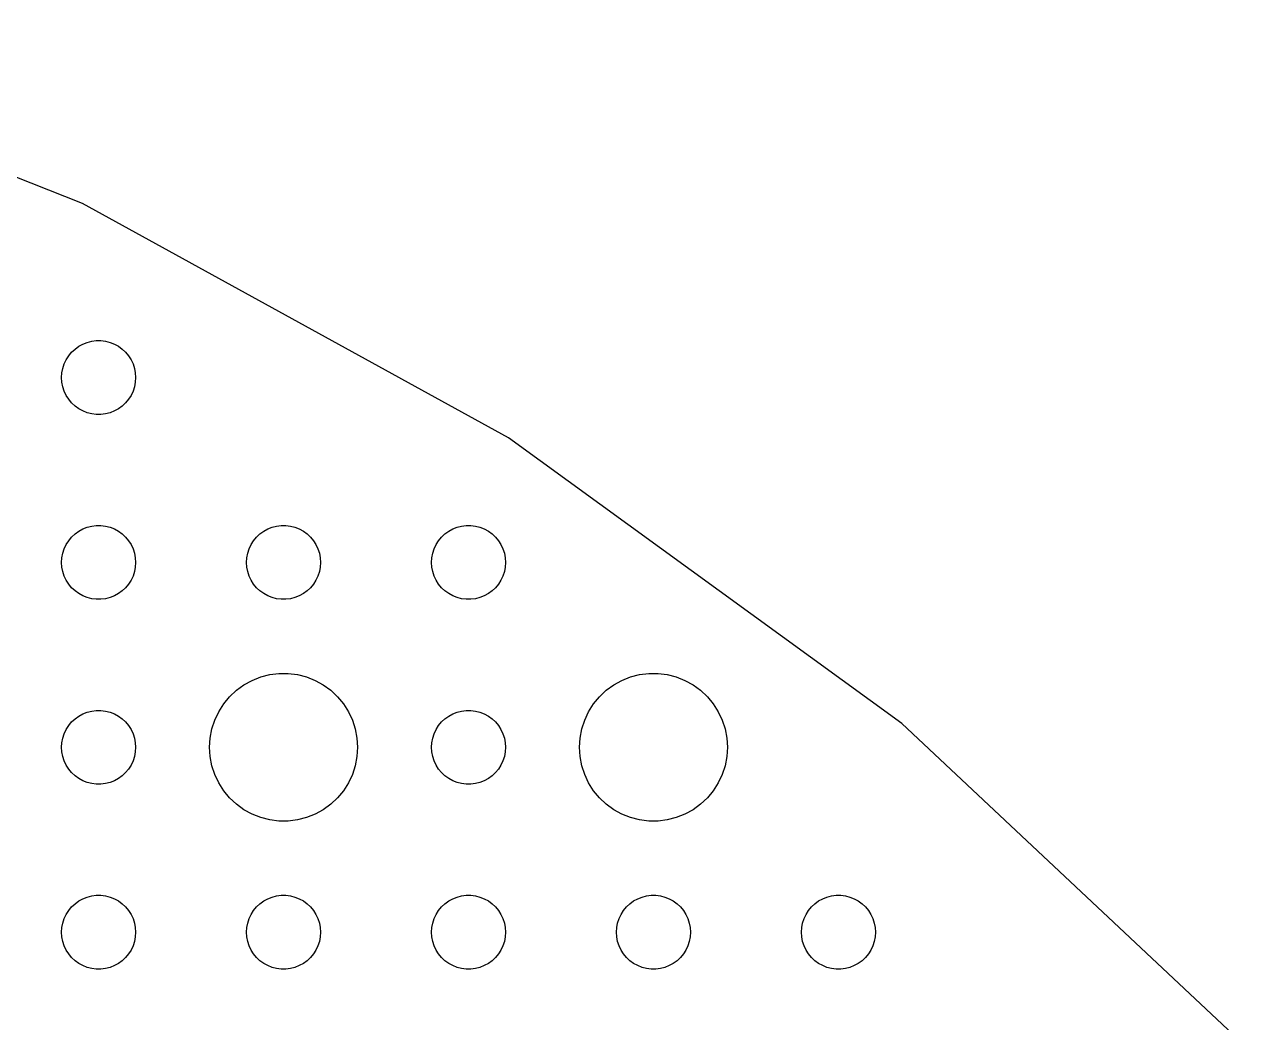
# Model space of a CAD drawing. Header units: metres. Extents: x -157 to 157, y -157 to 157.
# Drawn here: x 64.5 to 114.45, y 108.84 to 149.32 of the extents above; entities that cross this region are included whole.
import ezdxf

# ---------------------------------------------------------------- set-up
doc = ezdxf.new("R2010")
doc.units = ezdxf.units.M

msp = doc.modelspace()

# ---------------------------------------------------------------- linework, layer by layer
for p, q in [((66.8474, 142.058), (48.5157, 149.316)), ((84.1248, 132.559), (66.8474, 142.058)), ((66.8613, 136.357), (67.0365, 136.427)), ((67.0365, 136.427), (67.2189, 136.473)), ((67.2189, 136.473), (67.4058, 136.497)), ((67.4058, 136.497), (67.5942, 136.497)), ((67.5942, 136.497), (67.7811, 136.473)), ((67.7811, 136.473), (67.9635, 136.427)), ((67.9635, 136.427), (68.1387, 136.357)), ((66.1855, 135.723), (66.2865, 135.882)), ((66.2865, 135.882), (66.4065, 136.027)), ((66.4065, 136.027), (66.5439, 136.156)), ((66.5439, 136.156), (66.6963, 136.266)), ((66.6963, 136.266), (66.8613, 136.357)), ((68.1387, 136.357), (68.3037, 136.266)), ((68.3037, 136.266), (68.4561, 136.156)), ((68.4561, 136.156), (68.5934, 136.027)), ((68.5934, 136.027), (68.7135, 135.882)), ((68.7135, 135.882), (68.8145, 135.723)), ((66.0118, 135.188), (66.0471, 135.373)), ((66.0471, 135.373), (66.1053, 135.552)), ((66.1053, 135.552), (66.1855, 135.723)), ((68.8145, 135.723), (68.8947, 135.552)), ((68.8947, 135.552), (68.9529, 135.373)), ((68.9529, 135.373), (68.9882, 135.188)), ((66, 135), (66.0118, 135.188)), ((66.0118, 134.812), (66, 135)), ((68.9882, 135.188), (69, 135)), ((69, 135), (68.9882, 134.812)), ((66.0471, 134.627), (66.0118, 134.812)), ((66.1053, 134.448), (66.0471, 134.627)), ((66.1855, 134.277), (66.1053, 134.448)), ((68.8947, 134.448), (68.8145, 134.277)), ((68.9529, 134.627), (68.8947, 134.448)), ((68.9882, 134.812), (68.9529, 134.627)), ((66.2865, 134.118), (66.1855, 134.277)), ((66.4065, 133.973), (66.2865, 134.118)), ((66.5439, 133.844), (66.4065, 133.973)), ((68.5934, 133.973), (68.4561, 133.844)), ((68.7135, 134.118), (68.5934, 133.973)), ((68.8145, 134.277), (68.7135, 134.118)), ((66.6963, 133.734), (66.5439, 133.844)), ((66.8613, 133.643), (66.6963, 133.734)), ((67.0365, 133.573), (66.8613, 133.643)), ((67.2189, 133.527), (67.0365, 133.573)), ((67.4058, 133.503), (67.2189, 133.527)), ((67.5942, 133.503), (67.4058, 133.503)), ((67.7811, 133.527), (67.5942, 133.503)), ((67.9635, 133.573), (67.7811, 133.527)), ((68.1387, 133.643), (67.9635, 133.573)), ((68.3037, 133.734), (68.1387, 133.643)), ((68.4561, 133.844), (68.3037, 133.734)), ((100.076, 120.971), (84.1248, 132.559)), ((66.8613, 128.857), (67.0365, 128.927)), ((67.0365, 128.927), (67.2189, 128.973)), ((67.2189, 128.973), (67.4058, 128.997)), ((67.4058, 128.997), (67.5942, 128.997)), ((67.5942, 128.997), (67.7811, 128.973)), ((67.7811, 128.973), (67.9635, 128.927)), ((67.9635, 128.927), (68.1387, 128.857)), ((74.3613, 128.857), (74.5365, 128.927)), ((74.5365, 128.927), (74.7189, 128.973)), ((74.7189, 128.973), (74.9058, 128.997)), ((74.9058, 128.997), (75.0942, 128.997)), ((75.0942, 128.997), (75.2811, 128.973)), ((75.2811, 128.973), (75.4635, 128.927)), ((75.4635, 128.927), (75.6387, 128.857)), ((81.8613, 128.857), (82.0365, 128.927)), ((82.0365, 128.927), (82.2189, 128.973)), ((82.2189, 128.973), (82.4058, 128.997)), ((82.4058, 128.997), (82.5942, 128.997)), ((82.5942, 128.997), (82.7811, 128.973)), ((82.7811, 128.973), (82.9635, 128.927)), ((82.9635, 128.927), (83.1387, 128.857)), ((66.1855, 128.223), (66.2865, 128.382)), ((66.2865, 128.382), (66.4065, 128.527)), ((66.4065, 128.527), (66.5439, 128.656)), ((66.5439, 128.656), (66.6963, 128.766)), ((66.6963, 128.766), (66.8613, 128.857)), ((68.1387, 128.857), (68.3037, 128.766)), ((68.3037, 128.766), (68.4561, 128.656)), ((68.4561, 128.656), (68.5934, 128.527)), ((68.5934, 128.527), (68.7135, 128.382)), ((68.7135, 128.382), (68.8145, 128.223)), ((73.6855, 128.223), (73.7865, 128.382)), ((73.7865, 128.382), (73.9065, 128.527)), ((73.9065, 128.527), (74.0439, 128.656)), ((74.0439, 128.656), (74.1963, 128.766)), ((74.1963, 128.766), (74.3613, 128.857)), ((75.6387, 128.857), (75.8037, 128.766)), ((75.8037, 128.766), (75.9561, 128.656)), ((75.9561, 128.656), (76.0934, 128.527)), ((76.0934, 128.527), (76.2135, 128.382)), ((76.2135, 128.382), (76.3145, 128.223)), ((81.1855, 128.223), (81.2865, 128.382)), ((81.2865, 128.382), (81.4065, 128.527)), ((81.4065, 128.527), (81.5439, 128.656)), ((81.5439, 128.656), (81.6963, 128.766)), ((81.6963, 128.766), (81.8613, 128.857)), ((83.1387, 128.857), (83.3037, 128.766)), ((83.3037, 128.766), (83.4561, 128.656)), ((83.4561, 128.656), (83.5934, 128.527)), ((83.5934, 128.527), (83.7135, 128.382)), ((83.7135, 128.382), (83.8145, 128.223)), ((66.0118, 127.688), (66.0471, 127.873)), ((66.0471, 127.873), (66.1053, 128.052)), ((66.1053, 128.052), (66.1855, 128.223)), ((68.8145, 128.223), (68.8947, 128.052)), ((68.8947, 128.052), (68.9529, 127.873)), ((68.9529, 127.873), (68.9882, 127.688)), ((73.5118, 127.688), (73.5471, 127.873)), ((73.5471, 127.873), (73.6053, 128.052)), ((73.6053, 128.052), (73.6855, 128.223)), ((76.3145, 128.223), (76.3947, 128.052)), ((76.3947, 128.052), (76.4529, 127.873)), ((76.4529, 127.873), (76.4882, 127.688)), ((81.0118, 127.688), (81.0471, 127.873)), ((81.0471, 127.873), (81.1053, 128.052)), ((81.1053, 128.052), (81.1855, 128.223)), ((83.8145, 128.223), (83.8947, 128.052)), ((83.8947, 128.052), (83.9529, 127.873)), ((83.9529, 127.873), (83.9882, 127.688)), ((66, 127.5), (66.0118, 127.688)), ((66.0118, 127.312), (66, 127.5)), ((68.9882, 127.688), (69, 127.5)), ((69, 127.5), (68.9882, 127.312)), ((73.5, 127.5), (73.5118, 127.688)), ((73.5118, 127.312), (73.5, 127.5)), ((76.4882, 127.688), (76.5, 127.5)), ((76.5, 127.5), (76.4882, 127.312)), ((81, 127.5), (81.0118, 127.688)), ((81.0118, 127.312), (81, 127.5)), ((83.9882, 127.688), (84, 127.5)), ((84, 127.5), (83.9882, 127.312)), ((66.0471, 127.127), (66.0118, 127.312)), ((66.1053, 126.948), (66.0471, 127.127)), ((66.1855, 126.777), (66.1053, 126.948)), ((68.8947, 126.948), (68.8145, 126.777)), ((68.9529, 127.127), (68.8947, 126.948)), ((68.9882, 127.312), (68.9529, 127.127)), ((73.5471, 127.127), (73.5118, 127.312)), ((73.6053, 126.948), (73.5471, 127.127)), ((73.6855, 126.777), (73.6053, 126.948)), ((76.3947, 126.948), (76.3145, 126.777)), ((76.4529, 127.127), (76.3947, 126.948)), ((76.4882, 127.312), (76.4529, 127.127)), ((81.0471, 127.127), (81.0118, 127.312)), ((81.1053, 126.948), (81.0471, 127.127)), ((81.1855, 126.777), (81.1053, 126.948)), ((83.8947, 126.948), (83.8145, 126.777)), ((83.9529, 127.127), (83.8947, 126.948)), ((83.9882, 127.312), (83.9529, 127.127)), ((66.2865, 126.618), (66.1855, 126.777)), ((66.4065, 126.473), (66.2865, 126.618)), ((66.5439, 126.344), (66.4065, 126.473)), ((68.5934, 126.473), (68.4561, 126.344)), ((68.7135, 126.618), (68.5934, 126.473)), ((68.8145, 126.777), (68.7135, 126.618)), ((73.7865, 126.618), (73.6855, 126.777)), ((73.9065, 126.473), (73.7865, 126.618)), ((74.0439, 126.344), (73.9065, 126.473)), ((76.0934, 126.473), (75.9561, 126.344)), ((76.2135, 126.618), (76.0934, 126.473)), ((76.3145, 126.777), (76.2135, 126.618)), ((81.2865, 126.618), (81.1855, 126.777)), ((81.4065, 126.473), (81.2865, 126.618)), ((81.5439, 126.344), (81.4065, 126.473)), ((83.5934, 126.473), (83.4561, 126.344)), ((83.7135, 126.618), (83.5934, 126.473)), ((83.8145, 126.777), (83.7135, 126.618)), ((66.6963, 126.234), (66.5439, 126.344)), ((66.8613, 126.143), (66.6963, 126.234)), ((67.0365, 126.073), (66.8613, 126.143)), ((67.2189, 126.027), (67.0365, 126.073)), ((67.4058, 126.003), (67.2189, 126.027)), ((67.5942, 126.003), (67.4058, 126.003)), ((67.7811, 126.027), (67.5942, 126.003)), ((67.9635, 126.073), (67.7811, 126.027)), ((68.1387, 126.143), (67.9635, 126.073)), ((68.3037, 126.234), (68.1387, 126.143)), ((68.4561, 126.344), (68.3037, 126.234)), ((74.1963, 126.234), (74.0439, 126.344)), ((74.3613, 126.143), (74.1963, 126.234)), ((74.5365, 126.073), (74.3613, 126.143)), ((74.7189, 126.027), (74.5365, 126.073)), ((74.9058, 126.003), (74.7189, 126.027)), ((75.0942, 126.003), (74.9058, 126.003)), ((75.2811, 126.027), (75.0942, 126.003)), ((75.4635, 126.073), (75.2811, 126.027)), ((75.6387, 126.143), (75.4635, 126.073)), ((75.8037, 126.234), (75.6387, 126.143)), ((75.9561, 126.344), (75.8037, 126.234)), ((81.6963, 126.234), (81.5439, 126.344)), ((81.8613, 126.143), (81.6963, 126.234)), ((82.0365, 126.073), (81.8613, 126.143)), ((82.2189, 126.027), (82.0365, 126.073)), ((82.4058, 126.003), (82.2189, 126.027)), ((82.5942, 126.003), (82.4058, 126.003)), ((82.7811, 126.027), (82.5942, 126.003)), ((82.9635, 126.073), (82.7811, 126.027)), ((83.1387, 126.143), (82.9635, 126.073)), ((83.3037, 126.234), (83.1387, 126.143)), ((83.4561, 126.344), (83.3037, 126.234)), ((74.073, 122.853), (74.4379, 122.947)), ((74.4379, 122.947), (74.8116, 122.994)), ((74.8116, 122.994), (75.1884, 122.994)), ((75.1884, 122.994), (75.5621, 122.947)), ((75.5621, 122.947), (75.927, 122.853)), ((89.073, 122.853), (89.4379, 122.947)), ((89.4379, 122.947), (89.8116, 122.994)), ((89.8116, 122.994), (90.1884, 122.994)), ((90.1884, 122.994), (90.5621, 122.947)), ((90.5621, 122.947), (90.927, 122.853)), ((73.0877, 122.312), (73.3925, 122.533)), ((73.3925, 122.533), (73.7227, 122.714)), ((73.7227, 122.714), (74.073, 122.853)), ((75.927, 122.853), (76.2773, 122.714)), ((76.2773, 122.714), (76.6075, 122.533)), ((76.6075, 122.533), (76.9123, 122.312)), ((88.0877, 122.312), (88.3925, 122.533)), ((88.3925, 122.533), (88.7227, 122.714)), ((88.7227, 122.714), (89.073, 122.853)), ((90.927, 122.853), (91.2773, 122.714)), ((91.2773, 122.714), (91.6075, 122.533)), ((91.6075, 122.533), (91.9123, 122.312)), ((72.573, 121.763), (72.8131, 122.054)), ((72.8131, 122.054), (73.0877, 122.312)), ((76.9123, 122.312), (77.1869, 122.054)), ((77.1869, 122.054), (77.427, 121.763)), ((87.573, 121.763), (87.8131, 122.054)), ((87.8131, 122.054), (88.0877, 122.312)), ((91.9123, 122.312), (92.1869, 122.054)), ((92.1869, 122.054), (92.427, 121.763)), ((66.8613, 121.357), (67.0365, 121.427)), ((67.0365, 121.427), (67.2189, 121.473)), ((67.2189, 121.473), (67.4058, 121.497)), ((67.4058, 121.497), (67.5942, 121.497)), ((67.5942, 121.497), (67.7811, 121.473)), ((67.7811, 121.473), (67.9635, 121.427)), ((67.9635, 121.427), (68.1387, 121.357)), ((72.2107, 121.104), (72.3711, 121.445)), ((72.3711, 121.445), (72.573, 121.763)), ((77.427, 121.763), (77.6289, 121.445)), ((77.6289, 121.445), (77.7893, 121.104)), ((81.8613, 121.357), (82.0365, 121.427)), ((82.0365, 121.427), (82.2189, 121.473)), ((82.2189, 121.473), (82.4058, 121.497)), ((82.4058, 121.497), (82.5942, 121.497)), ((82.5942, 121.497), (82.7811, 121.473)), ((82.7811, 121.473), (82.9635, 121.427)), ((82.9635, 121.427), (83.1387, 121.357)), ((87.2107, 121.104), (87.3711, 121.445)), ((87.3711, 121.445), (87.573, 121.763)), ((92.427, 121.763), (92.6289, 121.445)), ((92.6289, 121.445), (92.7893, 121.104)), ((66.1855, 120.723), (66.2865, 120.882)), ((66.2865, 120.882), (66.4065, 121.027)), ((66.4065, 121.027), (66.5439, 121.156)), ((66.5439, 121.156), (66.6963, 121.266)), ((66.6963, 121.266), (66.8613, 121.357)), ((68.1387, 121.357), (68.3037, 121.266)), ((68.3037, 121.266), (68.4561, 121.156)), ((68.4561, 121.156), (68.5934, 121.027)), ((68.5934, 121.027), (68.7135, 120.882)), ((68.7135, 120.882), (68.8145, 120.723)), ((72.0943, 120.746), (72.2107, 121.104)), ((77.7893, 121.104), (77.9057, 120.746)), ((81.1855, 120.723), (81.2865, 120.882)), ((81.2865, 120.882), (81.4065, 121.027)), ((81.4065, 121.027), (81.5439, 121.156)), ((81.5439, 121.156), (81.6963, 121.266)), ((81.6963, 121.266), (81.8613, 121.357)), ((83.1387, 121.357), (83.3037, 121.266)), ((83.3037, 121.266), (83.4561, 121.156)), ((83.4561, 121.156), (83.5934, 121.027)), ((83.5934, 121.027), (83.7135, 120.882)), ((83.7135, 120.882), (83.8145, 120.723)), ((87.0943, 120.746), (87.2107, 121.104)), ((92.7893, 121.104), (92.9057, 120.746)), ((114.448, 107.474), (100.076, 120.971)), ((66.0471, 120.373), (66.1053, 120.552)), ((66.1053, 120.552), (66.1855, 120.723)), ((68.8145, 120.723), (68.8947, 120.552)), ((68.8947, 120.552), (68.9529, 120.373)), ((72, 120), (72.0237, 120.376)), ((72.0237, 120.376), (72.0943, 120.746)), ((77.9057, 120.746), (77.9763, 120.376)), ((77.9763, 120.376), (78, 120)), ((81.0471, 120.373), (81.1053, 120.552)), ((81.1053, 120.552), (81.1855, 120.723)), ((83.8145, 120.723), (83.8947, 120.552)), ((83.8947, 120.552), (83.9529, 120.373)), ((87, 120), (87.0237, 120.376)), ((87.0237, 120.376), (87.0943, 120.746)), ((92.9057, 120.746), (92.9763, 120.376)), ((92.9763, 120.376), (93, 120)), ((66, 120), (66.0118, 120.188)), ((66.0118, 119.812), (66, 120)), ((66.0118, 120.188), (66.0471, 120.373)), ((68.9529, 120.373), (68.9882, 120.188)), ((68.9882, 120.188), (69, 120)), ((69, 120), (68.9882, 119.812)), ((72.0237, 119.624), (72, 120)), ((78, 120), (77.9763, 119.624)), ((81, 120), (81.0118, 120.188)), ((81.0118, 119.812), (81, 120)), ((81.0118, 120.188), (81.0471, 120.373)), ((83.9529, 120.373), (83.9882, 120.188)), ((83.9882, 120.188), (84, 120)), ((84, 120), (83.9882, 119.812)), ((87.0237, 119.624), (87, 120)), ((93, 120), (92.9763, 119.624)), ((66.0471, 119.627), (66.0118, 119.812)), ((66.1053, 119.448), (66.0471, 119.627)), ((66.1855, 119.277), (66.1053, 119.448)), ((68.8947, 119.448), (68.8145, 119.277)), ((68.9529, 119.627), (68.8947, 119.448)), ((68.9882, 119.812), (68.9529, 119.627)), ((72.0943, 119.254), (72.0237, 119.624)), ((77.9763, 119.624), (77.9057, 119.254)), ((81.0471, 119.627), (81.0118, 119.812)), ((81.1053, 119.448), (81.0471, 119.627)), ((81.1855, 119.277), (81.1053, 119.448)), ((83.8947, 119.448), (83.8145, 119.277)), ((83.9529, 119.627), (83.8947, 119.448)), ((83.9882, 119.812), (83.9529, 119.627)), ((87.0943, 119.254), (87.0237, 119.624)), ((92.9763, 119.624), (92.9057, 119.254)), ((66.2865, 119.118), (66.1855, 119.277)), ((66.4065, 118.973), (66.2865, 119.118)), ((66.5439, 118.844), (66.4065, 118.973)), ((68.5934, 118.973), (68.4561, 118.844)), ((68.7135, 119.118), (68.5934, 118.973)), ((68.8145, 119.277), (68.7135, 119.118)), ((72.2107, 118.896), (72.0943, 119.254)), ((72.3711, 118.555), (72.2107, 118.896)), ((77.7893, 118.896), (77.6289, 118.555)), ((77.9057, 119.254), (77.7893, 118.896)), ((81.2865, 119.118), (81.1855, 119.277)), ((81.4065, 118.973), (81.2865, 119.118)), ((81.5439, 118.844), (81.4065, 118.973)), ((83.5934, 118.973), (83.4561, 118.844)), ((83.7135, 119.118), (83.5934, 118.973)), ((83.8145, 119.277), (83.7135, 119.118)), ((87.2107, 118.896), (87.0943, 119.254)), ((87.3711, 118.555), (87.2107, 118.896)), ((92.7893, 118.896), (92.6289, 118.555)), ((92.9057, 119.254), (92.7893, 118.896)), ((66.6963, 118.734), (66.5439, 118.844)), ((66.8613, 118.643), (66.6963, 118.734)), ((67.0365, 118.573), (66.8613, 118.643)), ((67.2189, 118.527), (67.0365, 118.573)), ((67.4058, 118.503), (67.2189, 118.527)), ((67.5942, 118.503), (67.4058, 118.503)), ((67.7811, 118.527), (67.5942, 118.503)), ((67.9635, 118.573), (67.7811, 118.527)), ((68.1387, 118.643), (67.9635, 118.573)), ((68.3037, 118.734), (68.1387, 118.643)), ((68.4561, 118.844), (68.3037, 118.734)), ((72.573, 118.237), (72.3711, 118.555)), ((77.6289, 118.555), (77.427, 118.237)), ((81.6963, 118.734), (81.5439, 118.844)), ((81.8613, 118.643), (81.6963, 118.734)), ((82.0365, 118.573), (81.8613, 118.643)), ((82.2189, 118.527), (82.0365, 118.573)), ((82.4058, 118.503), (82.2189, 118.527)), ((82.5942, 118.503), (82.4058, 118.503)), ((82.7811, 118.527), (82.5942, 118.503)), ((82.9635, 118.573), (82.7811, 118.527)), ((83.1387, 118.643), (82.9635, 118.573)), ((83.3037, 118.734), (83.1387, 118.643)), ((83.4561, 118.844), (83.3037, 118.734)), ((87.573, 118.237), (87.3711, 118.555)), ((92.6289, 118.555), (92.427, 118.237)), ((72.8131, 117.946), (72.573, 118.237)), ((73.0877, 117.688), (72.8131, 117.946)), ((77.1869, 117.946), (76.9123, 117.688)), ((77.427, 118.237), (77.1869, 117.946)), ((87.8131, 117.946), (87.573, 118.237)), ((88.0877, 117.688), (87.8131, 117.946)), ((92.1869, 117.946), (91.9123, 117.688)), ((92.427, 118.237), (92.1869, 117.946)), ((73.3925, 117.467), (73.0877, 117.688)), ((73.7227, 117.286), (73.3925, 117.467)), ((76.6075, 117.467), (76.2773, 117.286)), ((76.9123, 117.688), (76.6075, 117.467)), ((88.3925, 117.467), (88.0877, 117.688)), ((88.7227, 117.286), (88.3925, 117.467)), ((91.6075, 117.467), (91.2773, 117.286)), ((91.9123, 117.688), (91.6075, 117.467)), ((74.073, 117.147), (73.7227, 117.286)), ((74.4379, 117.053), (74.073, 117.147)), ((74.8116, 117.006), (74.4379, 117.053)), ((75.1884, 117.006), (74.8116, 117.006)), ((75.5621, 117.053), (75.1884, 117.006)), ((75.927, 117.147), (75.5621, 117.053)), ((76.2773, 117.286), (75.927, 117.147)), ((89.073, 117.147), (88.7227, 117.286)), ((89.4379, 117.053), (89.073, 117.147)), ((89.8116, 117.006), (89.4379, 117.053)), ((90.1884, 117.006), (89.8116, 117.006)), ((90.5621, 117.053), (90.1884, 117.006)), ((90.927, 117.147), (90.5621, 117.053)), ((91.2773, 117.286), (90.927, 117.147)), ((66.8613, 113.857), (67.0365, 113.927)), ((67.0365, 113.927), (67.2189, 113.973)), ((67.2189, 113.973), (67.4058, 113.997)), ((67.4058, 113.997), (67.5942, 113.997)), ((67.5942, 113.997), (67.7811, 113.973)), ((67.7811, 113.973), (67.9635, 113.927)), ((67.9635, 113.927), (68.1387, 113.857)), ((74.3613, 113.857), (74.5365, 113.927)), ((74.5365, 113.927), (74.7189, 113.973)), ((74.7189, 113.973), (74.9058, 113.997)), ((74.9058, 113.997), (75.0942, 113.997)), ((75.0942, 113.997), (75.2811, 113.973)), ((75.2811, 113.973), (75.4635, 113.927)), ((75.4635, 113.927), (75.6387, 113.857)), ((81.8613, 113.857), (82.0365, 113.927)), ((82.0365, 113.927), (82.2189, 113.973)), ((82.2189, 113.973), (82.4058, 113.997)), ((82.4058, 113.997), (82.5942, 113.997)), ((82.5942, 113.997), (82.7811, 113.973)), ((82.7811, 113.973), (82.9635, 113.927)), ((82.9635, 113.927), (83.1387, 113.857)), ((89.3613, 113.857), (89.5365, 113.927)), ((89.5365, 113.927), (89.7189, 113.973)), ((89.7189, 113.973), (89.9058, 113.997)), ((89.9058, 113.997), (90.0942, 113.997)), ((90.0942, 113.997), (90.2811, 113.973)), ((90.2811, 113.973), (90.4635, 113.927)), ((90.4635, 113.927), (90.6387, 113.857)), ((96.8613, 113.857), (97.0365, 113.927)), ((97.0365, 113.927), (97.2189, 113.973)), ((97.2189, 113.973), (97.4058, 113.997)), ((97.4058, 113.997), (97.5942, 113.997)), ((97.5942, 113.997), (97.7811, 113.973)), ((97.7811, 113.973), (97.9635, 113.927)), ((97.9635, 113.927), (98.1387, 113.857)), ((66.1855, 113.223), (66.2865, 113.382)), ((66.2865, 113.382), (66.4065, 113.527)), ((66.4065, 113.527), (66.5439, 113.656)), ((66.5439, 113.656), (66.6963, 113.766)), ((66.6963, 113.766), (66.8613, 113.857)), ((68.1387, 113.857), (68.3037, 113.766)), ((68.3037, 113.766), (68.4561, 113.656)), ((68.4561, 113.656), (68.5934, 113.527)), ((68.5934, 113.527), (68.7135, 113.382)), ((68.7135, 113.382), (68.8145, 113.223)), ((73.6855, 113.223), (73.7865, 113.382)), ((73.7865, 113.382), (73.9065, 113.527)), ((73.9065, 113.527), (74.0439, 113.656)), ((74.0439, 113.656), (74.1963, 113.766)), ((74.1963, 113.766), (74.3613, 113.857)), ((75.6387, 113.857), (75.8037, 113.766)), ((75.8037, 113.766), (75.9561, 113.656)), ((75.9561, 113.656), (76.0934, 113.527)), ((76.0934, 113.527), (76.2135, 113.382)), ((76.2135, 113.382), (76.3145, 113.223)), ((81.1855, 113.223), (81.2865, 113.382)), ((81.2865, 113.382), (81.4065, 113.527)), ((81.4065, 113.527), (81.5439, 113.656)), ((81.5439, 113.656), (81.6963, 113.766)), ((81.6963, 113.766), (81.8613, 113.857)), ((83.1387, 113.857), (83.3037, 113.766)), ((83.3037, 113.766), (83.4561, 113.656)), ((83.4561, 113.656), (83.5934, 113.527)), ((83.5934, 113.527), (83.7135, 113.382)), ((83.7135, 113.382), (83.8145, 113.223)), ((88.6855, 113.223), (88.7865, 113.382)), ((88.7865, 113.382), (88.9065, 113.527)), ((88.9065, 113.527), (89.0439, 113.656)), ((89.0439, 113.656), (89.1963, 113.766)), ((89.1963, 113.766), (89.3613, 113.857)), ((90.6387, 113.857), (90.8037, 113.766)), ((90.8037, 113.766), (90.9561, 113.656)), ((90.9561, 113.656), (91.0934, 113.527)), ((91.0934, 113.527), (91.2135, 113.382)), ((91.2135, 113.382), (91.3145, 113.223)), ((96.1855, 113.223), (96.2865, 113.382)), ((96.2865, 113.382), (96.4065, 113.527)), ((96.4065, 113.527), (96.5439, 113.656)), ((96.5439, 113.656), (96.6963, 113.766)), ((96.6963, 113.766), (96.8613, 113.857)), ((98.1387, 113.857), (98.3037, 113.766)), ((98.3037, 113.766), (98.4561, 113.656)), ((98.4561, 113.656), (98.5934, 113.527)), ((98.5934, 113.527), (98.7135, 113.382)), ((98.7135, 113.382), (98.8145, 113.223)), ((66.0471, 112.873), (66.1053, 113.052)), ((66.1053, 113.052), (66.1855, 113.223)), ((68.8145, 113.223), (68.8947, 113.052)), ((68.8947, 113.052), (68.9529, 112.873)), ((73.5471, 112.873), (73.6053, 113.052)), ((73.6053, 113.052), (73.6855, 113.223)), ((76.3145, 113.223), (76.3947, 113.052)), ((76.3947, 113.052), (76.4529, 112.873)), ((81.0471, 112.873), (81.1053, 113.052)), ((81.1053, 113.052), (81.1855, 113.223)), ((83.8145, 113.223), (83.8947, 113.052)), ((83.8947, 113.052), (83.9529, 112.873)), ((88.5471, 112.873), (88.6053, 113.052)), ((88.6053, 113.052), (88.6855, 113.223)), ((91.3145, 113.223), (91.3947, 113.052)), ((91.3947, 113.052), (91.4529, 112.873)), ((96.0471, 112.873), (96.1053, 113.052)), ((96.1053, 113.052), (96.1855, 113.223)), ((98.8145, 113.223), (98.8947, 113.052)), ((98.8947, 113.052), (98.9529, 112.873)), ((66, 112.5), (66.0118, 112.688)), ((66.0118, 112.312), (66, 112.5)), ((66.0118, 112.688), (66.0471, 112.873)), ((68.9529, 112.873), (68.9882, 112.688)), ((68.9882, 112.688), (69, 112.5)), ((69, 112.5), (68.9882, 112.312)), ((73.5, 112.5), (73.5118, 112.688)), ((73.5118, 112.312), (73.5, 112.5)), ((73.5118, 112.688), (73.5471, 112.873)), ((76.4529, 112.873), (76.4882, 112.688)), ((76.4882, 112.688), (76.5, 112.5)), ((76.5, 112.5), (76.4882, 112.312)), ((81, 112.5), (81.0118, 112.688)), ((81.0118, 112.312), (81, 112.5)), ((81.0118, 112.688), (81.0471, 112.873)), ((83.9529, 112.873), (83.9882, 112.688)), ((83.9882, 112.688), (84, 112.5)), ((84, 112.5), (83.9882, 112.312)), ((88.5, 112.5), (88.5118, 112.688)), ((88.5118, 112.312), (88.5, 112.5)), ((88.5118, 112.688), (88.5471, 112.873)), ((91.4529, 112.873), (91.4882, 112.688)), ((91.4882, 112.688), (91.5, 112.5)), ((91.5, 112.5), (91.4882, 112.312)), ((96, 112.5), (96.0118, 112.688)), ((96.0118, 112.312), (96, 112.5)), ((96.0118, 112.688), (96.0471, 112.873)), ((98.9529, 112.873), (98.9882, 112.688)), ((98.9882, 112.688), (99, 112.5)), ((99, 112.5), (98.9882, 112.312)), ((66.0471, 112.127), (66.0118, 112.312)), ((66.1053, 111.948), (66.0471, 112.127)), ((66.1855, 111.777), (66.1053, 111.948)), ((68.8947, 111.948), (68.8145, 111.777)), ((68.9529, 112.127), (68.8947, 111.948)), ((68.9882, 112.312), (68.9529, 112.127)), ((73.5471, 112.127), (73.5118, 112.312)), ((73.6053, 111.948), (73.5471, 112.127)), ((73.6855, 111.777), (73.6053, 111.948)), ((76.3947, 111.948), (76.3145, 111.777)), ((76.4529, 112.127), (76.3947, 111.948)), ((76.4882, 112.312), (76.4529, 112.127)), ((81.0471, 112.127), (81.0118, 112.312)), ((81.1053, 111.948), (81.0471, 112.127)), ((81.1855, 111.777), (81.1053, 111.948)), ((83.8947, 111.948), (83.8145, 111.777)), ((83.9529, 112.127), (83.8947, 111.948)), ((83.9882, 112.312), (83.9529, 112.127)), ((88.5471, 112.127), (88.5118, 112.312)), ((88.6053, 111.948), (88.5471, 112.127)), ((88.6855, 111.777), (88.6053, 111.948)), ((91.3947, 111.948), (91.3145, 111.777)), ((91.4529, 112.127), (91.3947, 111.948)), ((91.4882, 112.312), (91.4529, 112.127)), ((96.0471, 112.127), (96.0118, 112.312)), ((96.1053, 111.948), (96.0471, 112.127)), ((96.1855, 111.777), (96.1053, 111.948)), ((98.8947, 111.948), (98.8145, 111.777)), ((98.9529, 112.127), (98.8947, 111.948)), ((98.9882, 112.312), (98.9529, 112.127)), ((66.2865, 111.618), (66.1855, 111.777)), ((66.4065, 111.473), (66.2865, 111.618)), ((66.5439, 111.344), (66.4065, 111.473)), ((68.5934, 111.473), (68.4561, 111.344)), ((68.7135, 111.618), (68.5934, 111.473)), ((68.8145, 111.777), (68.7135, 111.618)), ((73.7865, 111.618), (73.6855, 111.777)), ((73.9065, 111.473), (73.7865, 111.618)), ((74.0439, 111.344), (73.9065, 111.473)), ((76.0934, 111.473), (75.9561, 111.344)), ((76.2135, 111.618), (76.0934, 111.473)), ((76.3145, 111.777), (76.2135, 111.618)), ((81.2865, 111.618), (81.1855, 111.777)), ((81.4065, 111.473), (81.2865, 111.618)), ((81.5439, 111.344), (81.4065, 111.473)), ((83.5934, 111.473), (83.4561, 111.344)), ((83.7135, 111.618), (83.5934, 111.473)), ((83.8145, 111.777), (83.7135, 111.618)), ((88.7865, 111.618), (88.6855, 111.777)), ((88.9065, 111.473), (88.7865, 111.618)), ((89.0439, 111.344), (88.9065, 111.473)), ((91.0934, 111.473), (90.9561, 111.344)), ((91.2135, 111.618), (91.0934, 111.473)), ((91.3145, 111.777), (91.2135, 111.618)), ((96.2865, 111.618), (96.1855, 111.777)), ((96.4065, 111.473), (96.2865, 111.618)), ((96.5439, 111.344), (96.4065, 111.473)), ((98.5934, 111.473), (98.4561, 111.344)), ((98.7135, 111.618), (98.5934, 111.473)), ((98.8145, 111.777), (98.7135, 111.618)), ((66.6963, 111.234), (66.5439, 111.344)), ((66.8613, 111.143), (66.6963, 111.234)), ((67.0365, 111.073), (66.8613, 111.143)), ((67.2189, 111.027), (67.0365, 111.073)), ((67.4058, 111.003), (67.2189, 111.027)), ((67.5942, 111.003), (67.4058, 111.003)), ((67.7811, 111.027), (67.5942, 111.003)), ((67.9635, 111.073), (67.7811, 111.027)), ((68.1387, 111.143), (67.9635, 111.073)), ((68.3037, 111.234), (68.1387, 111.143)), ((68.4561, 111.344), (68.3037, 111.234)), ((74.1963, 111.234), (74.0439, 111.344)), ((74.3613, 111.143), (74.1963, 111.234)), ((74.5365, 111.073), (74.3613, 111.143)), ((74.7189, 111.027), (74.5365, 111.073)), ((74.9058, 111.003), (74.7189, 111.027)), ((75.0942, 111.003), (74.9058, 111.003)), ((75.2811, 111.027), (75.0942, 111.003)), ((75.4635, 111.073), (75.2811, 111.027)), ((75.6387, 111.143), (75.4635, 111.073)), ((75.8037, 111.234), (75.6387, 111.143)), ((75.9561, 111.344), (75.8037, 111.234)), ((81.6963, 111.234), (81.5439, 111.344)), ((81.8613, 111.143), (81.6963, 111.234)), ((82.0365, 111.073), (81.8613, 111.143)), ((82.2189, 111.027), (82.0365, 111.073)), ((82.4058, 111.003), (82.2189, 111.027)), ((82.5942, 111.003), (82.4058, 111.003)), ((82.7811, 111.027), (82.5942, 111.003)), ((82.9635, 111.073), (82.7811, 111.027)), ((83.1387, 111.143), (82.9635, 111.073)), ((83.3037, 111.234), (83.1387, 111.143)), ((83.4561, 111.344), (83.3037, 111.234)), ((89.1963, 111.234), (89.0439, 111.344)), ((89.3613, 111.143), (89.1963, 111.234)), ((89.5365, 111.073), (89.3613, 111.143)), ((89.7189, 111.027), (89.5365, 111.073)), ((89.9058, 111.003), (89.7189, 111.027)), ((90.0942, 111.003), (89.9058, 111.003)), ((90.2811, 111.027), (90.0942, 111.003)), ((90.4635, 111.073), (90.2811, 111.027)), ((90.6387, 111.143), (90.4635, 111.073)), ((90.8037, 111.234), (90.6387, 111.143)), ((90.9561, 111.344), (90.8037, 111.234)), ((96.6963, 111.234), (96.5439, 111.344)), ((96.8613, 111.143), (96.6963, 111.234)), ((97.0365, 111.073), (96.8613, 111.143)), ((97.2189, 111.027), (97.0365, 111.073)), ((97.4058, 111.003), (97.2189, 111.027)), ((97.5942, 111.003), (97.4058, 111.003)), ((97.7811, 111.027), (97.5942, 111.003)), ((97.9635, 111.073), (97.7811, 111.027)), ((98.1387, 111.143), (97.9635, 111.073)), ((98.3037, 111.234), (98.1387, 111.143)), ((98.4561, 111.344), (98.3037, 111.234))]:
    msp.add_line(p, q)

doc.saveas('drawing.dxf')
